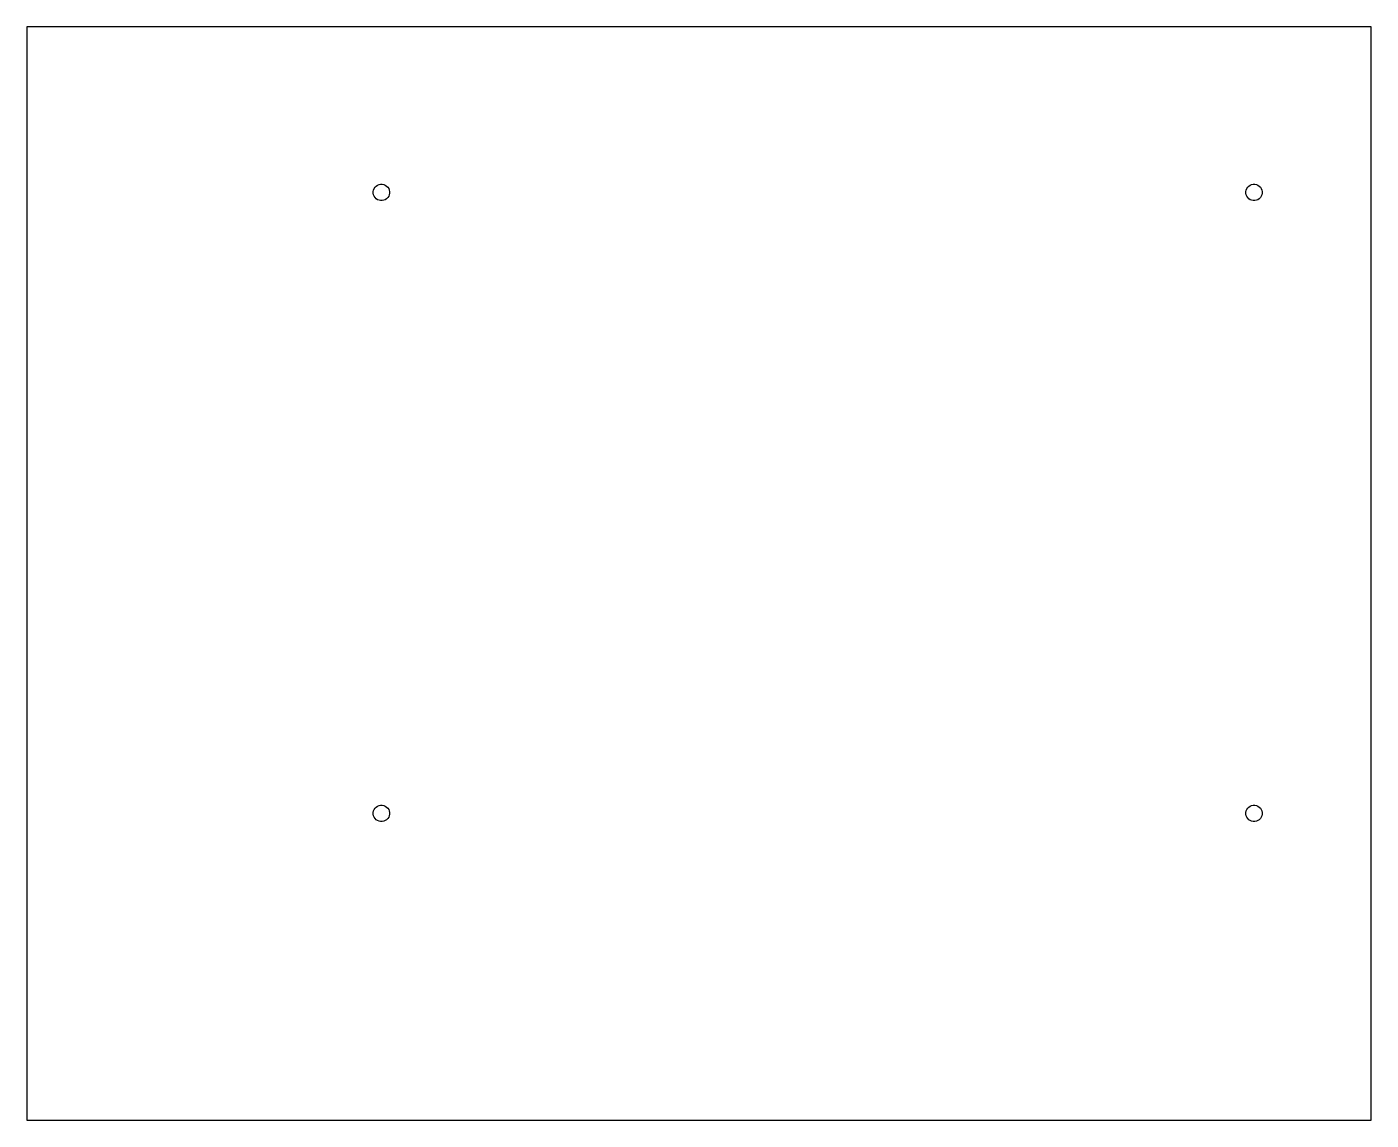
# Model space of a CAD drawing. Header units: metres. Extents: x -254 to 178, y -198 to 153.
import ezdxf

# ---------------------------------------------------------------- set-up
doc = ezdxf.new("R2010")
doc.units = ezdxf.units.M

msp = doc.modelspace()

# ---------------------------------------------------------------- linework, layer by layer
for p, q in [((177.566, 152.7), (-253.766, 152.7)), ((-253.766, 152.7), (-253.766, -198)), ((177.566, -198), (177.566, 152.7)), ((-142.625, 99.8585), (-142.524, 100.366)), ((-142.625, 99.3414), (-142.625, 99.8585)), ((-142.524, 98.8343), (-142.625, 99.3414)), ((-142.524, 100.366), (-142.326, 100.843)), ((-142.326, 100.843), (-142.039, 101.273)), ((-142.039, 101.273), (-141.673, 101.639)), ((-141.673, 101.639), (-141.243, 101.926)), ((-141.243, 101.926), (-140.766, 102.124)), ((-140.766, 102.124), (-140.259, 102.225)), ((-140.259, 102.225), (-139.741, 102.225)), ((-139.741, 102.225), (-139.234, 102.124)), ((-139.234, 102.124), (-138.757, 101.926)), ((-138.757, 101.926), (-138.327, 101.639)), ((-138.327, 101.639), (-137.961, 101.273)), ((-137.961, 101.273), (-137.674, 100.843)), ((-137.674, 100.843), (-137.476, 100.366)), ((-137.476, 100.366), (-137.375, 99.8585)), ((-137.375, 99.3414), (-137.476, 98.8343)), ((-137.375, 99.8585), (-137.375, 99.3414)), ((137.375, 99.8585), (137.476, 100.366)), ((137.375, 99.3414), (137.375, 99.8585)), ((137.476, 98.8343), (137.375, 99.3414)), ((137.476, 100.366), (137.674, 100.843)), ((137.674, 100.843), (137.961, 101.273)), ((137.961, 101.273), (138.327, 101.639)), ((138.327, 101.639), (138.757, 101.926)), ((138.757, 101.926), (139.234, 102.124)), ((139.234, 102.124), (139.741, 102.225)), ((139.741, 102.225), (140.259, 102.225)), ((140.259, 102.225), (140.766, 102.124)), ((140.766, 102.124), (141.243, 101.926)), ((141.243, 101.926), (141.673, 101.639)), ((141.673, 101.639), (142.039, 101.273)), ((142.039, 101.273), (142.326, 100.843)), ((142.326, 100.843), (142.524, 100.366)), ((142.524, 100.366), (142.625, 99.8585)), ((142.625, 99.3414), (142.524, 98.8343)), ((142.625, 99.8585), (142.625, 99.3414)), ((-142.326, 98.3566), (-142.524, 98.8343)), ((-142.039, 97.9267), (-142.326, 98.3566)), ((-141.673, 97.561), (-142.039, 97.9267)), ((-141.243, 97.2737), (-141.673, 97.561)), ((-140.766, 97.0759), (-141.243, 97.2737)), ((-140.259, 96.975), (-140.766, 97.0759)), ((-139.741, 96.975), (-140.259, 96.975)), ((-139.234, 97.0759), (-139.741, 96.975)), ((-138.757, 97.2737), (-139.234, 97.0759)), ((-138.327, 97.561), (-138.757, 97.2737)), ((-137.961, 97.9267), (-138.327, 97.561)), ((-137.674, 98.3566), (-137.961, 97.9267)), ((-137.476, 98.8343), (-137.674, 98.3566)), ((137.674, 98.3566), (137.476, 98.8343)), ((137.961, 97.9267), (137.674, 98.3566)), ((138.327, 97.561), (137.961, 97.9267)), ((138.757, 97.2737), (138.327, 97.561)), ((139.234, 97.0759), (138.757, 97.2737)), ((139.741, 96.975), (139.234, 97.0759)), ((140.259, 96.975), (139.741, 96.975)), ((140.766, 97.0759), (140.259, 96.975)), ((141.243, 97.2737), (140.766, 97.0759)), ((141.673, 97.561), (141.243, 97.2737)), ((142.039, 97.9267), (141.673, 97.561)), ((142.326, 98.3566), (142.039, 97.9267)), ((142.524, 98.8343), (142.326, 98.3566)), ((-142.625, -99.3415), (-142.524, -98.8343)), ((-142.524, -98.8343), (-142.326, -98.3566)), ((-142.326, -98.3566), (-142.039, -97.9267)), ((-142.039, -97.9267), (-141.673, -97.561)), ((-141.673, -97.561), (-141.243, -97.2738)), ((-141.243, -97.2738), (-140.766, -97.0759)), ((-140.766, -97.0759), (-140.259, -96.975)), ((-140.259, -96.975), (-139.741, -96.975)), ((-139.741, -96.975), (-139.234, -97.0759)), ((-139.234, -97.0759), (-138.757, -97.2738)), ((-138.757, -97.2738), (-138.327, -97.561)), ((-138.327, -97.561), (-137.961, -97.9267)), ((-137.961, -97.9267), (-137.674, -98.3566)), ((-137.674, -98.3566), (-137.476, -98.8343)), ((-137.476, -98.8343), (-137.375, -99.3415)), ((137.375, -99.3415), (137.476, -98.8343)), ((137.476, -98.8343), (137.674, -98.3566)), ((137.674, -98.3566), (137.961, -97.9267)), ((137.961, -97.9267), (138.327, -97.561)), ((138.327, -97.561), (138.757, -97.2738)), ((138.757, -97.2738), (139.234, -97.0759)), ((139.234, -97.0759), (139.741, -96.975)), ((139.741, -96.975), (140.259, -96.975)), ((140.259, -96.975), (140.766, -97.0759)), ((140.766, -97.0759), (141.243, -97.2738)), ((141.243, -97.2738), (141.673, -97.561)), ((141.673, -97.561), (142.039, -97.9267)), ((142.039, -97.9267), (142.326, -98.3566)), ((142.326, -98.3566), (142.524, -98.8343)), ((142.524, -98.8343), (142.625, -99.3415)), ((-142.625, -99.8585), (-142.625, -99.3415)), ((-142.524, -100.366), (-142.625, -99.8585)), ((-142.326, -100.843), (-142.524, -100.366)), ((-142.039, -101.273), (-142.326, -100.843)), ((-141.673, -101.639), (-142.039, -101.273)), ((-141.243, -101.926), (-141.673, -101.639)), ((-140.766, -102.124), (-141.243, -101.926)), ((-140.259, -102.225), (-140.766, -102.124)), ((-139.741, -102.225), (-140.259, -102.225)), ((-139.234, -102.124), (-139.741, -102.225)), ((-138.757, -101.926), (-139.234, -102.124)), ((-138.327, -101.639), (-138.757, -101.926)), ((-137.961, -101.273), (-138.327, -101.639)), ((-137.674, -100.843), (-137.961, -101.273)), ((-137.476, -100.366), (-137.674, -100.843)), ((-137.375, -99.8585), (-137.476, -100.366)), ((-137.375, -99.3415), (-137.375, -99.8585)), ((137.375, -99.8585), (137.375, -99.3415)), ((137.476, -100.366), (137.375, -99.8585)), ((137.674, -100.843), (137.476, -100.366)), ((137.961, -101.273), (137.674, -100.843)), ((138.327, -101.639), (137.961, -101.273)), ((138.757, -101.926), (138.327, -101.639)), ((139.234, -102.124), (138.757, -101.926)), ((139.741, -102.225), (139.234, -102.124)), ((140.259, -102.225), (139.741, -102.225)), ((140.766, -102.124), (140.259, -102.225)), ((141.243, -101.926), (140.766, -102.124)), ((141.673, -101.639), (141.243, -101.926)), ((142.039, -101.273), (141.673, -101.639)), ((142.326, -100.843), (142.039, -101.273)), ((142.524, -100.366), (142.326, -100.843)), ((142.625, -99.8585), (142.524, -100.366)), ((142.625, -99.3415), (142.625, -99.8585)), ((-253.766, -198), (177.566, -198))]:
    msp.add_line(p, q)

doc.saveas('drawing.dxf')
